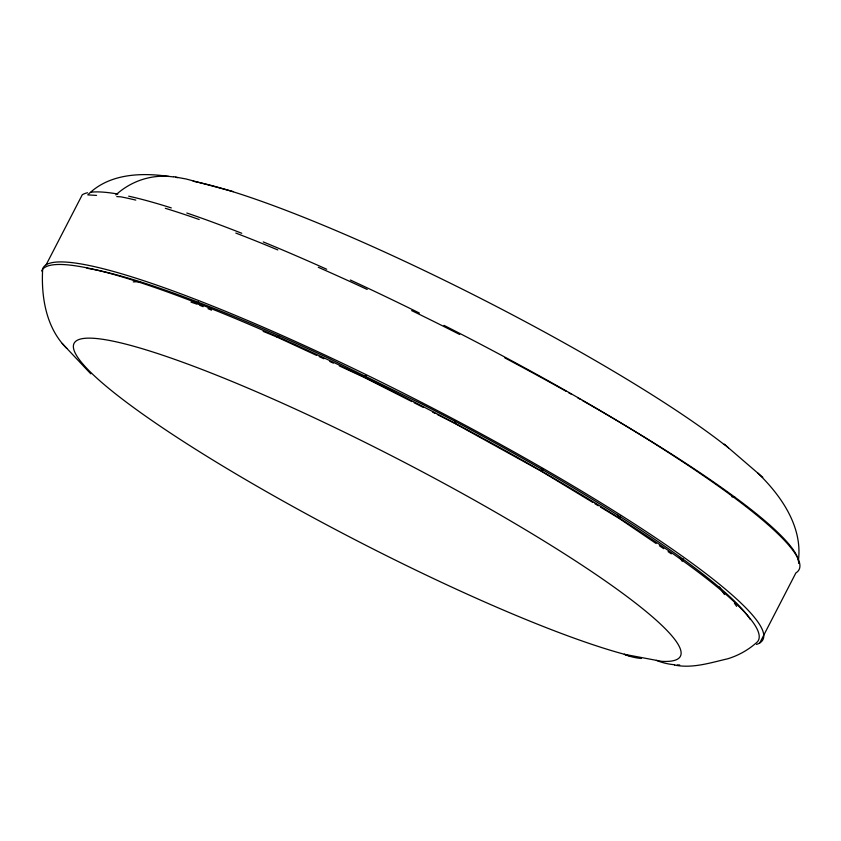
<?xml version="1.0" encoding="UTF-8"?>
<svg xmlns="http://www.w3.org/2000/svg" width="841" height="841" viewBox="0 0 841 841"><rect width="100%" height="100%" fill="white"/><g stroke="black" fill="none" stroke-linecap="round" stroke-linejoin="round"><path stroke-width="1.26" d="M798.393 560.495C802.798 526.571 781.016 495.528 757.878 473.115M42.649 269.278C41.083 296.989 46.129 328.211 66.817 348.405M592.737 502.392L541.772 471.507L454.76 423.38L455.496 420.878M46.129 264.799L82.271 194.776A405.089 54.276 27.3 0 1 87.559 192.757M198.339 301.908L197.141 304.221L190.991 302.119M365.436 375.118L364.237 377.43L339.301 365.898M542.971 469.183L541.772 471.507L541.268 468.921M620.532 516.195L619.333 518.519L656.159 543.549M683.355 558.897L682.156 561.22L679.423 556.742M759.759 642.934L795.901 572.9A405.089 54.276 27.3 0 0 443.974 325.372M366.234 375.811L364.237 377.43L411.827 401.588M263.17 331.365L276.374 336.789L278.834 336.011M198.434 304.053L201.031 303.727M133.256 281.893L139.785 281.598M168.946 176.442C141.036 172.416 108.899 173.551 87.758 194.902L96.568 195.406M116.783 196.584L120.673 196.815A403.196 52.951 27 0 1 135.8 200.105M173.73 176.715L186.187 179.007L233.304 191.622M674.482 665.042C692.458 668.721 710.319 662.782 727.686 658.797C738.745 655.433 748.995 649.588 757.499 641.757A403.196 54.024 27.3 0 0 428.574 409.441A403.196 54.024 27.3 0 0 41.598 270.991M199.538 305.209L203.144 306.692M207.948 308.668L211.543 310.15M276.374 336.789L316.742 355.47M319.117 356.563L323.869 358.76M329.809 361.504L333.372 363.154M414.14 402.765L423.433 407.475M432.716 412.185L435.039 413.373M437.352 414.55L454.76 423.38M594.955 503.738L598.277 505.756M600.495 507.102L619.333 518.519L617.693 514.997M659.407 545.756L663.749 548.7M668.08 551.643L671.328 553.862M762.787 477.362L724.227 444.185L728.495 447.864M62.202 343.475L90.786 373.825M734.393 603.134L736.621 606.372M719.349 586.923L724.5 594.534M42.807 268.405A405.089 54.276 27.3 0 1 450.377 417.388A405.089 54.276 27.3 0 1 756.48 644.406M86.949 268.258A395.207 52.951 27.3 0 1 329.283 358.581L420.889 403.554A395.207 52.951 27.3 0 1 750.361 619.533M91.049 192.19A405.089 54.276 27.3 0 1 117.845 194.04M128.694 196.184A405.089 54.276 27.3 0 1 171.291 207.906M186.828 213.015A405.089 54.276 27.3 0 1 241.766 233.283M263.233 241.924A405.089 54.276 27.3 0 1 326.686 269.236M350.34 280.011A405.089 54.276 27.3 0 1 419.396 313.062M679.686 664.968A76.237 68.93 -79.3 0 1 677.163 664.905M674.65 664.747A76.237 68.93 -79.3 0 1 656.358 660.374M641.473 658.471A76.731 64.725 -75 0 1 624.316 654.256A341.194 45.719 27.3 0 1 112.421 391.37A341.194 45.719 27.3 0 1 353.998 436.889A341.194 45.719 27.3 0 1 661.688 661.341L624.295 654.298A83.217 70.192 -75 0 0 629.888 656.012M735.097 497.304A341.194 44.815 27 0 1 731.859 496.758M193.188 181.267A341.194 44.815 27 0 1 456.295 286.14A341.194 44.815 27 0 1 724.385 444.71M165.33 208.305A403.196 52.951 27 0 1 199.201 219.512M235.827 233.062A403.196 52.951 27 0 1 277.835 249.945M318.287 267.291A403.196 52.951 27 0 1 367.212 289.451M411.638 310.592A403.196 52.951 27 0 1 459.68 334.487M504.863 357.919A403.196 52.951 27 0 1 566.403 391.454M568.695 392.747A403.196 52.951 27 0 1 570.986 394.04M577.83 397.898A403.196 52.951 27 0 1 580.09 399.191M582.34 400.474A403.196 52.951 27 0 1 797.394 557.194M797.993 558.897A403.196 52.951 27 0 1 798.582 563.396M115.858 194.912A76.237 72.4 -86.7 0 1 173.33 176.915M175.506 177.272A76.237 72.4 -86.7 0 1 177.661 177.693"/></g></svg>
